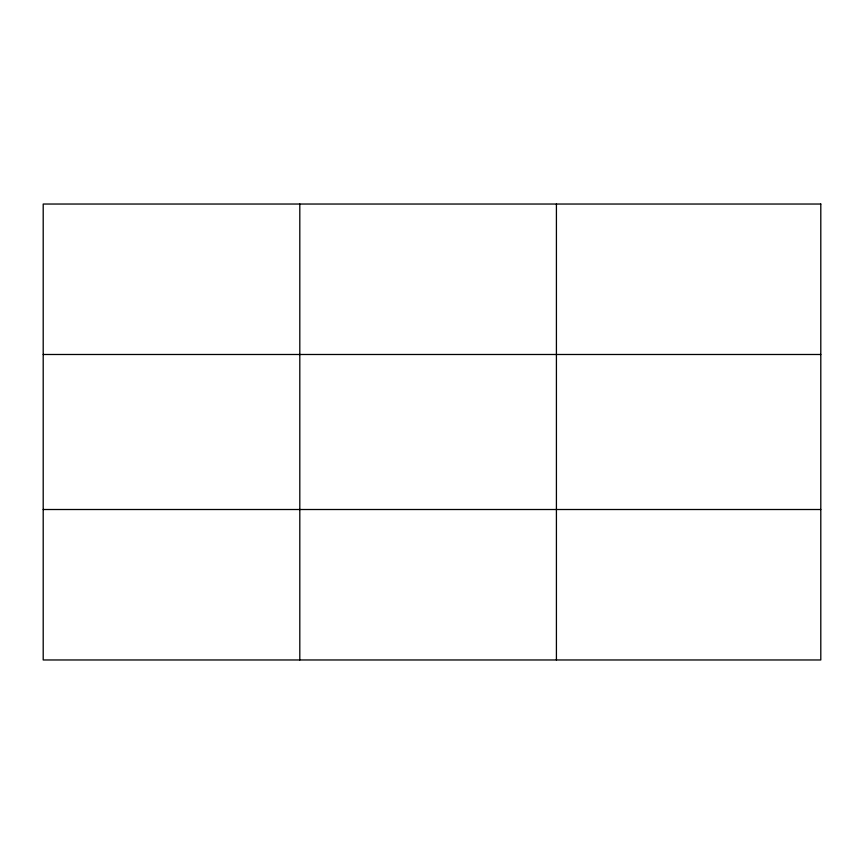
<?xml version="1.0" encoding="UTF-8"?>
<svg xmlns="http://www.w3.org/2000/svg" width="864" height="864" viewBox="0 0 864 864"><rect width="100%" height="100%" fill="white"/><g stroke="black" fill="none" stroke-linecap="round" stroke-linejoin="round"><path stroke-width="1.3" d="M299.808 659.966L299.808 204.034M556.416 659.966L556.416 204.034M43.2 354.488L820.8 354.488M43.2 509.512L820.8 509.512M820.8 204.034L820.8 659.966L43.2 659.966L43.2 204.034L820.8 204.034"/></g></svg>
